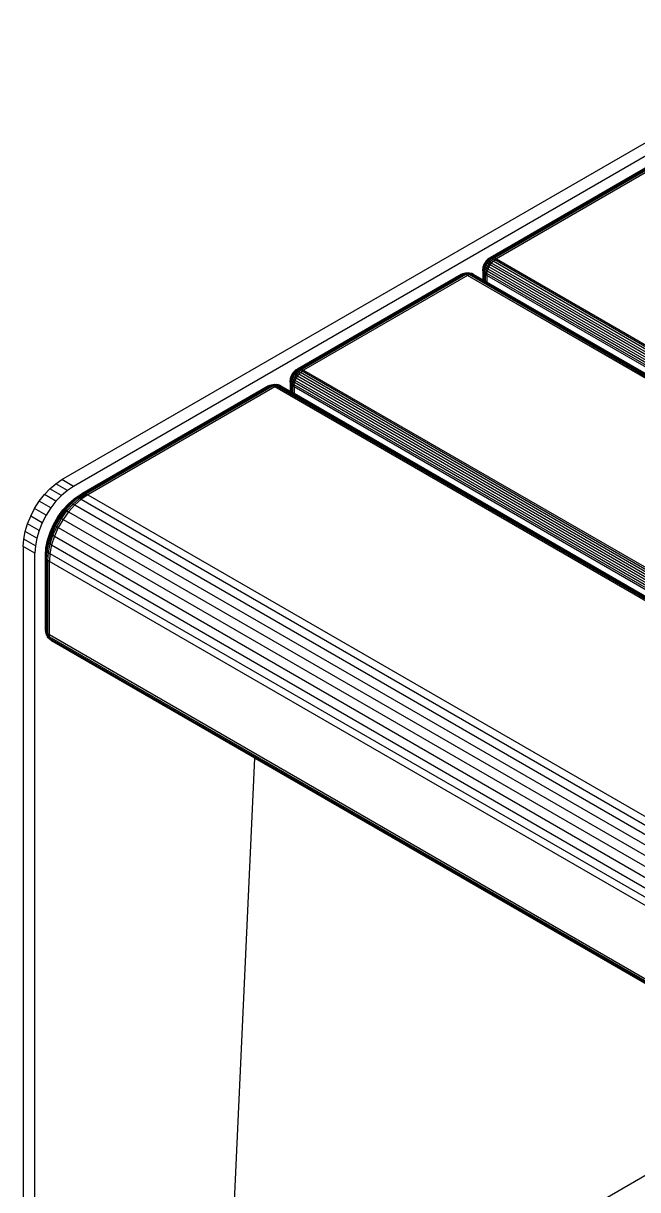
# Model space of a CAD drawing. Header units: millimetres. Extents: x 2144 to 4750, y 92 to 3343.
# Drawn here: x 3702.5 to 3927.9, y 2451 to 2878.8 of the extents above; entities that cross this region are included whole.
import ezdxf

# ---------------------------------------------------------------- set-up
doc = ezdxf.new("R2010")
doc.units = ezdxf.units.MM

msp = doc.modelspace()

# ---------------------------------------------------------------- linework, layer by layer
for p, q in [((3716.63, 2711.45), (4006.55, 2878.83)), ((4010.79, 2876.38), (3720.87, 2709)), ((3933.92, 2827.54), (3873.81, 2792.84)), ((3934.42, 2827.66), (3874.32, 2792.96)), ((3934.98, 2827.64), (3874.88, 2792.94)), ((3935.57, 2827.48), (3875.47, 2792.78)), ((3936.19, 2827.19), (3876.08, 2792.49)), ((3871.24, 2789.63), (3871.14, 2789.13)), ((3871.41, 2790.14), (3871.24, 2789.63)), ((3871.27, 2789.32), (3871.24, 2789.63)), ((3871.47, 2789.93), (3871.27, 2789.32)), ((3871.64, 2790.65), (3871.41, 2790.14)), ((3871.47, 2789.93), (3871.41, 2790.14)), ((3871.67, 2789.66), (3871.44, 2788.97)), ((3871.74, 2790.53), (3871.47, 2789.93)), ((3871.67, 2789.66), (3871.47, 2789.93)), ((3871.92, 2791.13), (3871.64, 2790.65)), ((3871.64, 2790.65), (3871.74, 2790.53)), ((3871.97, 2790.34), (3871.67, 2789.66)), ((3872, 2789.36), (3871.67, 2789.66)), ((3872.07, 2791.11), (3871.74, 2790.53)), ((3871.74, 2790.53), (3871.97, 2790.34)), ((3872, 2789.36), (3871.75, 2788.61)), ((3872.24, 2791.58), (3871.92, 2791.13)), ((3872.07, 2791.11), (3871.92, 2791.13)), ((3872.35, 2791), (3871.97, 2790.34)), ((3871.97, 2790.34), (3872.33, 2790.1)), ((3872.33, 2790.1), (3872, 2789.36)), ((3872.46, 2789.03), (3872, 2789.36)), ((3872.46, 2791.64), (3872.07, 2791.11)), ((3872.35, 2791), (3872.07, 2791.11)), ((3872.6, 2791.99), (3872.24, 2791.58)), ((3872.46, 2791.64), (3872.24, 2791.58)), ((3872.74, 2790.81), (3872.33, 2790.1)), ((3872.33, 2790.1), (3872.8, 2789.8)), ((3872.79, 2791.6), (3872.35, 2791)), ((3872.74, 2790.81), (3872.35, 2791)), ((3872.89, 2792.12), (3872.46, 2791.64)), ((3872.79, 2791.6), (3872.46, 2791.64)), ((3872.8, 2789.8), (3872.46, 2789.03)), ((3872.98, 2792.32), (3872.6, 2791.99)), ((3872.6, 2791.99), (3872.89, 2792.12)), ((3873.21, 2791.47), (3872.74, 2790.81)), ((3873.23, 2790.55), (3872.74, 2790.81)), ((3873.27, 2792.14), (3872.79, 2791.6)), ((3873.21, 2791.47), (3872.79, 2791.6)), ((3873.23, 2790.55), (3872.8, 2789.8)), ((3872.8, 2789.8), (3873.38, 2789.46)), ((3873.34, 2792.52), (3872.89, 2792.12)), ((3872.89, 2792.12), (3873.27, 2792.14)), ((3873.38, 2792.59), (3872.98, 2792.32)), ((3873.34, 2792.52), (3872.98, 2792.32)), ((3873.02, 2788.68), (3873.38, 2789.46)), ((3873.74, 2792.05), (3873.21, 2791.47)), ((3873.73, 2791.24), (3873.21, 2791.47)), ((3873.73, 2791.24), (3873.23, 2790.55)), ((3873.81, 2790.22), (3873.23, 2790.55)), ((3873.79, 2792.6), (3873.27, 2792.14)), ((3873.27, 2792.14), (3873.74, 2792.05)), ((3873.81, 2792.84), (3873.34, 2792.52)), ((3873.79, 2792.6), (3873.34, 2792.52)), ((3873.38, 2792.59), (3873.81, 2792.84)), ((3873.38, 2789.46), (3873.81, 2790.22)), ((4207.84, 2596.36), (3873.38, 2789.46)), ((3874.28, 2791.85), (3873.73, 2791.24)), ((3874.32, 2790.92), (3873.73, 2791.24)), ((3874.3, 2792.55), (3873.74, 2792.05)), ((3873.74, 2792.05), (3874.28, 2791.85)), ((3874.32, 2792.96), (3873.79, 2792.6)), ((3874.3, 2792.55), (3873.79, 2792.6)), ((3873.81, 2792.84), (3874.32, 2792.96)), ((3873.81, 2790.22), (3874.32, 2790.92)), ((4208.27, 2597.12), (3873.81, 2790.22)), ((3874.87, 2792.37), (3874.28, 2791.85)), ((3874.28, 2791.85), (3874.88, 2791.54)), ((3874.88, 2792.94), (3874.3, 2792.55)), ((3874.87, 2792.37), (3874.3, 2792.55)), ((3874.32, 2792.96), (3874.88, 2792.94)), ((3874.32, 2790.92), (3874.88, 2791.54)), ((4208.78, 2597.82), (3874.32, 2790.92)), ((3875.47, 2792.78), (3874.87, 2792.37)), ((3875.47, 2792.07), (3874.87, 2792.37)), ((3874.88, 2792.94), (3875.47, 2792.78)), ((3874.88, 2791.54), (3875.47, 2792.07)), ((4209.34, 2598.44), (3874.88, 2791.54)), ((3875.47, 2792.78), (3876.08, 2792.49)), ((3875.47, 2792.07), (3876.08, 2792.49)), ((4209.93, 2598.97), (3875.47, 2792.07)), ((3876.08, 2792.49), (4210.55, 2599.39)), ((3863.21, 2786.72), (3803.1, 2752.02)), ((3863.71, 2786.84), (3803.61, 2752.14)), ((3864.27, 2786.81), (3804.16, 2752.11)), ((3864.86, 2786.66), (3804.76, 2751.95)), ((3865.48, 2786.36), (3805.37, 2751.66)), ((3863.68, 2786.94), (3863.21, 2786.72)), ((3863.71, 2786.84), (3863.21, 2786.72)), ((3864.13, 2787.07), (3863.68, 2786.94)), ((3864.24, 2787.09), (3863.71, 2786.84)), ((3864.27, 2786.81), (3863.71, 2786.84)), ((3864.13, 2787.07), (3864.24, 2787.09)), ((3864.76, 2787.23), (3864.24, 2787.09)), ((3864.24, 2787.09), (3864.85, 2787.09)), ((3864.85, 2787.09), (3864.27, 2786.81)), ((3864.86, 2786.66), (3864.27, 2786.81)), ((3865.24, 2787.25), (3864.76, 2787.23)), ((3865.41, 2787.24), (3864.85, 2787.09)), ((3864.85, 2787.09), (3865.47, 2786.94)), ((3865.47, 2786.94), (3864.86, 2786.66)), ((3865.48, 2786.36), (3864.86, 2786.66)), ((3865.41, 2787.24), (3865.24, 2787.25)), ((3865.93, 2787.26), (3865.41, 2787.24)), ((3866.06, 2787.1), (3865.41, 2787.24)), ((3866.06, 2787.1), (3865.47, 2786.94)), ((3866.09, 2786.66), (3865.47, 2786.94)), ((3865.48, 2786.36), (3866.09, 2786.66)), ((4199.94, 2593.26), (3865.48, 2786.36)), ((4200.49, 2593.53), (3865.48, 2786.36)), ((3866.61, 2787.12), (3865.93, 2787.26)), ((3866.61, 2787.12), (3866.06, 2787.1)), ((3866.69, 2786.81), (3866.06, 2787.1)), ((3866.09, 2786.66), (3866.69, 2786.81)), ((4200.49, 2593.53), (3866.09, 2786.66)), ((4201.03, 2593.69), (3866.09, 2786.66)), ((3867.25, 2786.84), (3866.61, 2787.12)), ((3867.1, 2787.01), (3866.61, 2787.12)), ((3866.69, 2786.81), (3867.25, 2786.84)), ((4201.03, 2593.69), (3866.69, 2786.81)), ((4201.54, 2593.74), (3866.69, 2786.81)), ((3867.75, 2786.72), (3867.1, 2787.01)), ((3867.25, 2786.84), (3867.75, 2786.72)), ((4201.54, 2593.74), (3867.25, 2786.84)), ((4202.02, 2593.68), (3867.25, 2786.84)), ((3871.1, 2784.78), (3867.75, 2786.72)), ((3871.14, 2789.13), (3871.1, 2788.66)), ((3871.14, 2788.72), (3871.1, 2788.15)), ((3871.1, 2788.15), (3871.1, 2788.66)), ((3871.26, 2787.66), (3871.1, 2788.15)), ((3871.1, 2788.15), (3871.1, 2784.78)), ((3871.27, 2789.32), (3871.14, 2788.72)), ((3871.14, 2789.13), (3871.14, 2788.72)), ((3871.14, 2788.72), (3871.3, 2788.3)), ((3871.3, 2788.3), (3871.26, 2787.66)), ((3871.55, 2787.18), (3871.26, 2787.66)), ((3871.26, 2787.66), (3871.26, 2784.7)), ((3871.44, 2788.97), (3871.27, 2789.32)), ((3871.44, 2788.97), (3871.3, 2788.3)), ((3871.3, 2788.3), (3871.6, 2787.88)), ((3871.75, 2788.61), (3871.44, 2788.97)), ((3871.6, 2787.88), (3871.55, 2787.18)), ((3871.99, 2786.75), (3871.55, 2787.18)), ((3871.55, 2787.18), (3871.55, 2784.52)), ((3871.75, 2788.61), (3871.6, 2787.88)), ((3871.6, 2787.88), (3872.04, 2787.48)), ((3872.2, 2788.24), (3871.75, 2788.61)), ((3872.04, 2787.48), (3871.99, 2786.75)), ((3872.55, 2786.36), (3871.99, 2786.75)), ((3871.99, 2786.75), (3871.99, 2784.27)), ((3872.2, 2788.24), (3872.04, 2787.48)), ((3872.04, 2787.48), (3872.6, 2787.1)), ((3872.46, 2789.03), (3872.2, 2788.24)), ((3872.76, 2787.88), (3872.2, 2788.24)), ((3873.02, 2788.68), (3872.46, 2789.03)), ((3872.55, 2786.36), (3872.6, 2787.1)), ((3872.55, 2786.36), (3872.55, 2783.95)), ((4207.01, 2593.26), (3872.55, 2786.36)), ((3872.6, 2787.1), (3872.76, 2787.88)), ((4207.06, 2594), (3872.6, 2787.1)), ((3872.76, 2787.88), (3873.02, 2788.68)), ((4207.22, 2594.78), (3872.76, 2787.88)), ((4207.48, 2595.58), (3873.02, 2788.68)), ((3871.26, 2784.7), (3871.1, 2784.78)), ((3871.55, 2784.52), (3871.26, 2784.7)), ((3871.99, 2784.27), (3871.55, 2784.52)), ((3872.55, 2783.95), (3871.99, 2784.27)), ((4202.02, 2593.68), (3872.55, 2783.95)), ((4202.44, 2593.51), (3872.55, 2783.95)), ((3801.89, 2751.16), (3801.53, 2750.76)), ((3802.18, 2751.3), (3801.75, 2750.82)), ((3802.27, 2751.5), (3801.89, 2751.16)), ((3801.89, 2751.16), (3802.18, 2751.3)), ((3802.56, 2751.32), (3802.08, 2750.78)), ((3802.63, 2751.7), (3802.18, 2751.3)), ((3802.18, 2751.3), (3802.56, 2751.32)), ((3802.67, 2751.77), (3802.27, 2751.5)), ((3802.63, 2751.7), (3802.27, 2751.5)), ((3803.03, 2751.23), (3802.5, 2750.64)), ((3803.07, 2751.77), (3802.56, 2751.32)), ((3802.56, 2751.32), (3803.03, 2751.23)), ((3803.1, 2752.02), (3802.63, 2751.7)), ((3803.07, 2751.77), (3802.63, 2751.7)), ((3802.67, 2751.77), (3803.1, 2752.02)), ((3803.57, 2751.02), (3803.02, 2750.41)), ((3803.59, 2751.72), (3803.03, 2751.23)), ((3803.03, 2751.23), (3803.57, 2751.02)), ((3803.61, 2752.14), (3803.07, 2751.77)), ((3803.59, 2751.72), (3803.07, 2751.77)), ((3803.1, 2752.02), (3803.61, 2752.14)), ((3804.16, 2751.54), (3803.57, 2751.02)), ((3803.57, 2751.02), (3804.16, 2750.72)), ((3804.16, 2752.11), (3803.59, 2751.72)), ((3804.16, 2751.54), (3803.59, 2751.72)), ((3803.61, 2752.14), (3804.16, 2752.11)), ((3804.16, 2752.11), (3804.76, 2751.95)), ((3804.76, 2751.95), (3804.16, 2751.54)), ((3804.76, 2751.25), (3804.16, 2751.54)), ((3804.16, 2750.72), (3804.76, 2751.25)), ((3804.76, 2751.95), (3805.37, 2751.66)), ((3804.76, 2751.25), (3805.37, 2751.66)), ((4139.22, 2558.14), (3804.76, 2751.25)), ((3805.37, 2751.66), (4139.84, 2558.56)), ((3800.43, 2748.31), (3800.39, 2747.83)), ((3800.43, 2747.89), (3800.39, 2747.33)), ((3800.39, 2747.33), (3800.39, 2747.83)), ((3800.54, 2746.83), (3800.39, 2747.33)), ((3800.39, 2747.33), (3800.39, 2743.96)), ((3800.53, 2748.81), (3800.43, 2748.31)), ((3800.56, 2748.49), (3800.43, 2747.89)), ((3800.43, 2748.31), (3800.43, 2747.89)), ((3800.43, 2747.89), (3800.59, 2747.47)), ((3800.7, 2749.32), (3800.53, 2748.81)), ((3800.56, 2748.49), (3800.53, 2748.81)), ((3800.59, 2747.47), (3800.54, 2746.83)), ((3800.84, 2746.36), (3800.54, 2746.83)), ((3800.54, 2746.83), (3800.54, 2743.87)), ((3800.76, 2749.1), (3800.56, 2748.49)), ((3800.73, 2748.15), (3800.56, 2748.49)), ((3800.73, 2748.15), (3800.59, 2747.47)), ((3800.59, 2747.47), (3800.89, 2747.05)), ((3800.92, 2749.82), (3800.7, 2749.32)), ((3800.76, 2749.1), (3800.7, 2749.32)), ((3800.95, 2748.84), (3800.73, 2748.15)), ((3801.04, 2747.79), (3800.73, 2748.15)), ((3801.03, 2749.7), (3800.76, 2749.1)), ((3800.95, 2748.84), (3800.76, 2749.1)), ((3800.89, 2747.05), (3800.84, 2746.36)), ((3801.04, 2747.79), (3800.89, 2747.05)), ((3800.89, 2747.05), (3801.33, 2746.65)), ((3801.2, 2750.31), (3800.92, 2749.82)), ((3800.92, 2749.82), (3801.03, 2749.7)), ((3801.26, 2749.52), (3800.95, 2748.84)), ((3801.29, 2748.53), (3800.95, 2748.84)), ((3801.36, 2750.28), (3801.03, 2749.7)), ((3801.03, 2749.7), (3801.26, 2749.52)), ((3801.29, 2748.53), (3801.04, 2747.79)), ((3801.49, 2747.42), (3801.04, 2747.79)), ((3801.53, 2750.76), (3801.2, 2750.31)), ((3801.36, 2750.28), (3801.2, 2750.31)), ((3801.64, 2750.17), (3801.26, 2749.52)), ((3801.26, 2749.52), (3801.62, 2749.27)), ((3801.33, 2746.65), (3801.28, 2745.92)), ((3801.62, 2749.27), (3801.29, 2748.53)), ((3801.74, 2748.2), (3801.29, 2748.53)), ((3801.49, 2747.42), (3801.33, 2746.65)), ((3801.33, 2746.65), (3801.89, 2746.28)), ((3801.75, 2750.82), (3801.36, 2750.28)), ((3801.64, 2750.17), (3801.36, 2750.28)), ((3801.74, 2748.2), (3801.49, 2747.42)), ((3802.05, 2747.06), (3801.49, 2747.42)), ((3801.75, 2750.82), (3801.53, 2750.76)), ((3802.03, 2749.98), (3801.62, 2749.27)), ((3801.62, 2749.27), (3802.09, 2748.98)), ((3802.08, 2750.78), (3801.64, 2750.17)), ((3802.03, 2749.98), (3801.64, 2750.17)), ((3802.09, 2748.98), (3801.74, 2748.2)), ((3802.31, 2747.85), (3801.74, 2748.2)), ((3802.08, 2750.78), (3801.75, 2750.82)), ((3801.89, 2746.28), (3802.05, 2747.06)), ((3802.5, 2750.64), (3802.03, 2749.98)), ((3802.52, 2749.72), (3802.03, 2749.98)), ((3802.05, 2747.06), (3802.31, 2747.85)), ((4136.51, 2553.96), (3802.05, 2747.06)), ((3802.5, 2750.64), (3802.08, 2750.78)), ((3802.52, 2749.72), (3802.09, 2748.98)), ((3802.09, 2748.98), (3802.67, 2748.64)), ((3802.31, 2747.85), (3802.67, 2748.64)), ((4136.77, 2554.75), (3802.31, 2747.85)), ((3803.02, 2750.41), (3802.5, 2750.64)), ((3803.02, 2750.41), (3802.52, 2749.72)), ((3803.1, 2749.39), (3802.52, 2749.72)), ((3802.67, 2748.64), (3803.1, 2749.39)), ((4137.13, 2555.54), (3802.67, 2748.64)), ((3803.61, 2750.09), (3803.02, 2750.41)), ((3803.1, 2749.39), (3803.61, 2750.09)), ((4137.56, 2556.29), (3803.1, 2749.39)), ((3803.61, 2750.09), (3804.16, 2750.72)), ((4138.07, 2556.99), (3803.61, 2750.09)), ((4138.63, 2557.62), (3804.16, 2750.72)), ((3792.49, 2745.9), (3723.91, 2706.3)), ((3793, 2746.01), (3724.41, 2706.41)), ((3793.56, 2745.99), (3724.97, 2706.39)), ((3794.15, 2745.83), (3725.56, 2706.23)), ((3794.77, 2745.54), (3726.18, 2705.94)), ((3792.49, 2745.9), (3792.97, 2746.12)), ((3792.49, 2745.9), (3793, 2746.01)), ((3792.97, 2746.12), (3793.42, 2746.24)), ((3793, 2746.01), (3793.53, 2746.27)), ((3793, 2746.01), (3793.56, 2745.99)), ((3793.42, 2746.24), (3793.53, 2746.27)), ((3793.53, 2746.27), (3794.05, 2746.4)), ((3793.53, 2746.27), (3794.14, 2746.26)), ((3793.56, 2745.99), (3794.14, 2746.26)), ((3793.56, 2745.99), (3794.15, 2745.83)), ((3794.05, 2746.4), (3794.53, 2746.42)), ((3794.14, 2746.26), (3794.69, 2746.41)), ((3794.14, 2746.26), (3794.76, 2746.12)), ((3794.15, 2745.83), (3794.76, 2746.12)), ((3794.15, 2745.83), (3794.77, 2745.54)), ((3794.53, 2746.42), (3794.69, 2746.41)), ((3794.69, 2746.41), (3795.22, 2746.44)), ((3794.69, 2746.41), (3795.34, 2746.28)), ((3794.76, 2746.12), (3795.34, 2746.28)), ((3794.76, 2746.12), (3795.38, 2745.83)), ((3795.38, 2745.83), (3794.77, 2745.54)), ((4129.23, 2552.44), (3794.77, 2745.54)), ((3795.22, 2746.44), (3795.89, 2746.3)), ((3795.34, 2746.28), (3795.89, 2746.3)), ((3795.34, 2746.28), (3795.98, 2745.99)), ((3795.98, 2745.99), (3795.38, 2745.83)), ((3795.38, 2745.83), (4129.84, 2552.73)), ((3795.89, 2746.3), (3796.39, 2746.18)), ((3795.89, 2746.3), (3796.54, 2746.01)), ((3796.54, 2746.01), (3795.98, 2745.99)), ((3795.98, 2745.99), (4130.44, 2552.89)), ((3796.39, 2746.18), (3797.04, 2745.9)), ((3797.04, 2745.9), (3796.54, 2746.01)), ((3796.54, 2746.01), (4131, 2552.91)), ((3797.04, 2745.9), (3800.39, 2743.96)), ((3800.39, 2743.96), (3800.54, 2743.87)), ((3800.54, 2743.87), (3800.84, 2743.7)), ((3801.28, 2745.92), (3800.84, 2746.36)), ((3800.84, 2746.36), (3800.84, 2743.7)), ((3800.84, 2743.7), (3801.28, 2743.45)), ((3801.84, 2745.54), (3801.28, 2745.92)), ((3801.28, 2745.92), (3801.28, 2743.45)), ((3801.28, 2743.45), (3801.84, 2743.12)), ((3801.84, 2745.54), (3801.89, 2746.28)), ((3801.84, 2745.54), (3801.84, 2743.12)), ((4136.3, 2552.44), (3801.84, 2745.54)), ((3801.84, 2743.12), (4131.5, 2552.79)), ((4136.35, 2553.18), (3801.89, 2746.28)), ((3710.21, 2705.96), (3712.26, 2708.13)), ((3712.26, 2708.13), (3714.42, 2709.97)), ((3716.5, 2705.68), (3712.26, 2708.13)), ((3714.42, 2709.97), (3716.63, 2711.45)), ((3718.66, 2707.52), (3714.42, 2709.97)), ((3720.87, 2709), (3716.63, 2711.45)), ((3720.87, 2709), (3718.66, 2707.52)), ((3708.32, 2703.53), (3710.21, 2705.96)), ((3714.45, 2703.51), (3710.21, 2705.96)), ((3716.5, 2705.68), (3714.45, 2703.51)), ((3718.66, 2707.52), (3716.5, 2705.68)), ((3719.06, 2702.6), (3721.23, 2704.53)), ((3719.35, 2702.74), (3721.59, 2704.73)), ((3719.74, 2702.76), (3722.04, 2704.8)), ((3720.2, 2702.67), (3722.55, 2704.75)), ((3720.75, 2702.47), (3723.12, 2704.57)), ((3721.23, 2704.53), (3723.47, 2706.04)), ((3721.23, 2704.53), (3721.59, 2704.73)), ((3723.72, 2704.27), (3721.34, 2702.16)), ((3721.59, 2704.73), (3723.91, 2706.3)), ((3721.59, 2704.73), (3722.04, 2704.8)), ((3722.04, 2704.8), (3724.41, 2706.41)), ((3722.04, 2704.8), (3722.55, 2704.75)), ((3722.55, 2704.75), (3724.97, 2706.39)), ((3722.55, 2704.75), (3723.12, 2704.57)), ((3723.12, 2704.57), (3725.56, 2706.23)), ((3723.12, 2704.57), (3723.72, 2704.27)), ((3723.47, 2706.04), (3723.91, 2706.3)), ((3726.18, 2705.94), (3723.72, 2704.27)), ((3723.72, 2704.27), (4058.18, 2511.17)), ((3723.91, 2706.3), (3724.41, 2706.41)), ((3724.41, 2706.41), (3724.97, 2706.39)), ((3724.97, 2706.39), (3725.56, 2706.23)), ((3725.56, 2706.23), (3726.18, 2705.94)), ((3726.18, 2705.94), (4060.64, 2512.84)), ((3705.19, 2698.11), (3706.63, 2700.89)), ((3706.63, 2700.89), (3708.32, 2703.53)), ((3710.87, 2698.44), (3706.63, 2700.89)), ((3712.56, 2701.08), (3708.32, 2703.53)), ((3712.56, 2701.08), (3710.87, 2698.44)), ((3714.45, 2703.51), (3712.56, 2701.08)), ((3715.19, 2697.78), (3717.03, 2700.33)), ((3715.35, 2697.76), (3717.25, 2700.39)), ((3715.62, 2697.65), (3717.58, 2700.35)), ((3716.02, 2697.46), (3718, 2700.21)), ((3716.51, 2697.2), (3718.52, 2699.98)), ((3717.03, 2700.33), (3719.06, 2702.6)), ((3717.03, 2700.33), (3717.25, 2700.39)), ((3719.11, 2699.67), (3717.09, 2696.87)), ((3717.25, 2700.39), (3719.35, 2702.74)), ((3717.25, 2700.39), (3717.58, 2700.35)), ((3717.58, 2700.35), (3719.74, 2702.76)), ((3717.58, 2700.35), (3718, 2700.21)), ((3718, 2700.21), (3720.2, 2702.67)), ((3718, 2700.21), (3718.52, 2699.98)), ((3718.52, 2699.98), (3720.75, 2702.47)), ((3718.52, 2699.98), (3719.11, 2699.67)), ((3719.06, 2702.6), (3719.35, 2702.74)), ((3721.34, 2702.16), (3719.11, 2699.67)), ((3719.11, 2699.67), (4053.57, 2506.57)), ((3719.35, 2702.74), (3719.74, 2702.76)), ((3719.74, 2702.76), (3720.2, 2702.67)), ((3720.2, 2702.67), (3720.75, 2702.47)), ((3720.75, 2702.47), (3721.34, 2702.16)), ((3721.34, 2702.16), (4055.8, 2509.06)), ((3703.18, 2692.4), (3704.03, 2695.26)), ((3704.03, 2695.26), (3705.19, 2698.11)), ((3708.27, 2692.81), (3704.03, 2695.26)), ((3709.43, 2695.66), (3705.19, 2698.11)), ((3709.43, 2695.66), (3708.27, 2692.81)), ((3710.87, 2698.44), (3709.43, 2695.66)), ((3713.6, 2695.04), (3715.19, 2697.78)), ((3713.71, 2694.91), (3715.35, 2697.76)), ((3713.94, 2694.73), (3715.62, 2697.65)), ((3714.3, 2694.48), (3716.02, 2697.46)), ((3714.77, 2694.19), (3716.51, 2697.2)), ((3715.19, 2697.78), (3715.35, 2697.76)), ((3717.09, 2696.87), (3715.34, 2693.85)), ((3715.35, 2697.76), (3715.62, 2697.65)), ((3715.62, 2697.65), (3716.02, 2697.46)), ((3716.02, 2697.46), (3716.51, 2697.2)), ((3716.51, 2697.2), (3717.09, 2696.87)), ((3717.09, 2696.87), (4051.55, 2503.77)), ((3702.66, 2689.61), (3703.18, 2692.4)), ((3707.42, 2689.95), (3703.18, 2692.4)), ((3708.27, 2692.81), (3707.42, 2689.95)), ((3711.37, 2689.27), (3712.32, 2692.17)), ((3711.39, 2688.95), (3712.37, 2691.95)), ((3711.57, 2688.61), (3712.57, 2691.69)), ((3711.88, 2688.25), (3712.91, 2691.38)), ((3712.32, 2692.17), (3713.6, 2695.04)), ((3712.32, 2692.17), (3712.37, 2691.95)), ((3712.33, 2687.88), (3713.36, 2691.05)), ((3712.37, 2691.95), (3713.71, 2694.91)), ((3712.37, 2691.95), (3712.57, 2691.69)), ((3712.57, 2691.69), (3713.94, 2694.73)), ((3712.57, 2691.69), (3712.91, 2691.38)), ((3712.91, 2691.38), (3714.3, 2694.48)), ((3712.91, 2691.38), (3713.36, 2691.05)), ((3713.36, 2691.05), (3714.77, 2694.19)), ((3713.36, 2691.05), (3713.93, 2690.7)), ((3713.6, 2695.04), (3713.71, 2694.91)), ((3713.71, 2694.91), (3713.94, 2694.73)), ((3715.34, 2693.85), (3713.93, 2690.7)), ((3713.94, 2694.73), (3714.3, 2694.48)), ((3714.3, 2694.48), (3714.77, 2694.19)), ((3714.77, 2694.19), (3715.34, 2693.85)), ((3715.34, 2693.85), (4049.81, 2500.75)), ((3702.49, 2686.95), (3702.66, 2689.61)), ((3706.73, 2684.51), (3702.49, 2686.95)), ((3702.49, 2686.95), (3702.49, 2348.11)), ((3706.91, 2687.16), (3702.66, 2689.61)), ((3706.91, 2687.16), (3706.73, 2684.51)), ((3707.42, 2689.95), (3706.91, 2687.16)), ((3710.79, 2686.43), (3711.37, 2689.27)), ((3710.79, 2686.02), (3711.39, 2688.95)), ((3710.95, 2685.6), (3711.57, 2688.61)), ((3711.25, 2685.18), (3711.88, 2688.25)), ((3711.37, 2689.27), (3711.39, 2688.95)), ((3711.39, 2688.95), (3711.57, 2688.61)), ((3711.57, 2688.61), (3711.88, 2688.25)), ((3711.69, 2684.78), (3712.33, 2687.88)), ((3711.88, 2688.25), (3712.33, 2687.88)), ((3712.89, 2687.52), (3712.25, 2684.4)), ((3712.33, 2687.88), (3712.89, 2687.52)), ((3713.93, 2690.7), (3712.89, 2687.52)), ((3712.89, 2687.52), (4047.35, 2494.42)), ((3713.93, 2690.7), (4048.39, 2497.6)), ((3706.73, 2345.66), (3706.73, 2684.51)), ((3710.59, 2683.74), (3710.79, 2686.43)), ((3710.59, 2683.23), (3710.79, 2686.02)), ((3710.59, 2683.23), (3710.59, 2683.74)), ((3710.74, 2682.74), (3710.59, 2683.23)), ((3710.59, 2656.29), (3710.59, 2683.23)), ((3710.74, 2682.74), (3710.95, 2685.6)), ((3711.04, 2682.26), (3710.74, 2682.74)), ((3710.74, 2655.79), (3710.74, 2682.74)), ((3710.79, 2686.43), (3710.79, 2686.02)), ((3710.79, 2686.02), (3710.95, 2685.6)), ((3710.95, 2685.6), (3711.25, 2685.18)), ((3711.04, 2682.26), (3711.25, 2685.18)), ((3711.25, 2685.18), (3711.69, 2684.78)), ((3711.48, 2681.83), (3711.69, 2684.78)), ((3711.69, 2684.78), (3712.25, 2684.4)), ((3712.25, 2684.4), (3712.04, 2681.44)), ((3712.25, 2684.4), (4046.71, 2491.3)), ((3711.48, 2681.83), (3711.04, 2682.26)), ((3711.04, 2655.32), (3711.04, 2682.26)), ((3712.04, 2681.44), (3711.48, 2681.83)), ((3711.48, 2654.88), (3711.48, 2681.83)), ((4046.5, 2488.34), (3712.04, 2681.44)), ((3712.04, 2654.5), (3712.04, 2681.44)), ((3710.74, 2655.79), (3710.59, 2656.29)), ((3710.59, 2656.29), (3710.67, 2655.58)), ((3710.82, 2655.1), (3710.67, 2655.58)), ((3711.04, 2655.32), (3710.74, 2655.79)), ((3710.82, 2655.1), (3710.74, 2655.79)), ((3711.11, 2654.63), (3710.82, 2655.1)), ((3711.03, 2654.44), (3710.82, 2655.1)), ((3711.31, 2654), (3711.03, 2654.44)), ((3711.48, 2654.88), (3711.04, 2655.32)), ((3711.11, 2654.63), (3711.04, 2655.32)), ((3711.54, 2654.2), (3711.11, 2654.63)), ((3711.31, 2654), (3711.11, 2654.63)), ((3711.72, 2653.59), (3711.31, 2654)), ((3711.39, 2653.85), (3711.31, 2654)), ((3711.65, 2653.44), (3711.39, 2653.85)), ((3712.04, 2654.5), (3711.48, 2654.88)), ((3711.48, 2654.88), (3711.54, 2654.2)), ((3711.54, 2654.2), (3711.72, 2653.59)), ((3712.09, 2653.82), (3711.54, 2654.2)), ((3712.02, 2653.06), (3711.65, 2653.44)), ((3711.72, 2653.59), (3712.02, 2653.06)), ((3712.25, 2653.23), (3711.72, 2653.59)), ((3712.51, 2652.73), (3712.02, 2653.06)), ((3712.02, 2653.06), (3712.1, 2652.98)), ((4046.5, 2461.4), (3712.04, 2654.5)), ((3712.09, 2653.82), (3712.04, 2654.5)), ((3712.25, 2653.23), (3712.09, 2653.82)), ((3712.09, 2653.82), (4046.55, 2460.72)), ((3712.43, 2652.65), (3712.1, 2652.98)), ((3712.51, 2652.73), (3712.25, 2653.23)), ((3712.25, 2653.23), (4046.71, 2460.12)), ((3712.86, 2652.35), (3712.43, 2652.65)), ((3712.86, 2652.35), (3712.51, 2652.73)), ((3712.51, 2652.73), (4046.97, 2459.63)), ((3787.41, 2609.31), (3712.86, 2652.35)), ((3777.44, 2390.57), (3787.41, 2609.31)), ((3787.41, 2609.31), (3948.97, 2516.04)), ((3959.93, 2473.07), (3787.34, 2373.42))]:
    msp.add_line(p, q)

doc.saveas('drawing.dxf')
